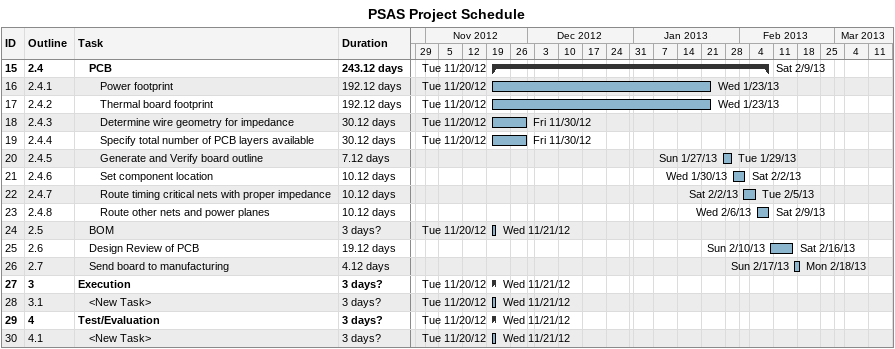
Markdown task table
PSAS Project Schedule

| ID | WBS | Task | Duration | Start | Finish |
|---|---|---|---|---|---|
| 15 | 2.4 | **PCB** | 243.12d | 2012-11-20 | 2013-02-09 |
| 16 | 2.4.1 | Power footprint | 192.12d | 2012-11-20 | 2013-01-23 |
| 17 | 2.4.2 | Thermal board footprint | 192.12d | 2012-11-20 | 2013-01-23 |
| 18 | 2.4.3 | Determine wire geometry for impedance | 30.12d | 2012-11-20 | 2012-11-30 |
| 19 | 2.4.4 | Specify total number of PCB layers available | 30.12d | 2012-11-20 | 2012-11-30 |
| 20 | 2.4.5 | Generate and Verify board outline | 7.12d | 2013-01-27 | 2013-01-29 |
| 21 | 2.4.6 | Set component location | 10.12d | 2013-01-30 | 2013-02-02 |
| 22 | 2.4.7 | Route timing critical nets with proper impedance | 10.12d | 2013-02-02 | 2013-02-05 |
| 23 | 2.4.8 | Route other nets and power planes | 10.12d | 2013-02-06 | 2013-02-09 |
| 24 | 2.5 | BOM | 3d? | 2012-11-20 | 2012-11-21 |
| 25 | 2.6 | Design Review of PCB | 19.12d | 2013-02-10 | 2013-02-16 |
| 26 | 2.7 | Send board to manufacturing | 4.12d | 2013-02-17 | 2013-02-18 |
| 27 | 3 | **Execution** | 3d? | 2012-11-20 | 2012-11-21 |
| 28 | 3.1 | <New Task> | 3d? | 2012-11-20 | 2012-11-21 |
| 29 | 4 | **Test/Evaluation** | 3d? | 2012-11-20 | 2012-11-21 |
| 30 | 4.1 | <New Task> | 3d? | 2012-11-20 | 2012-11-21 |
